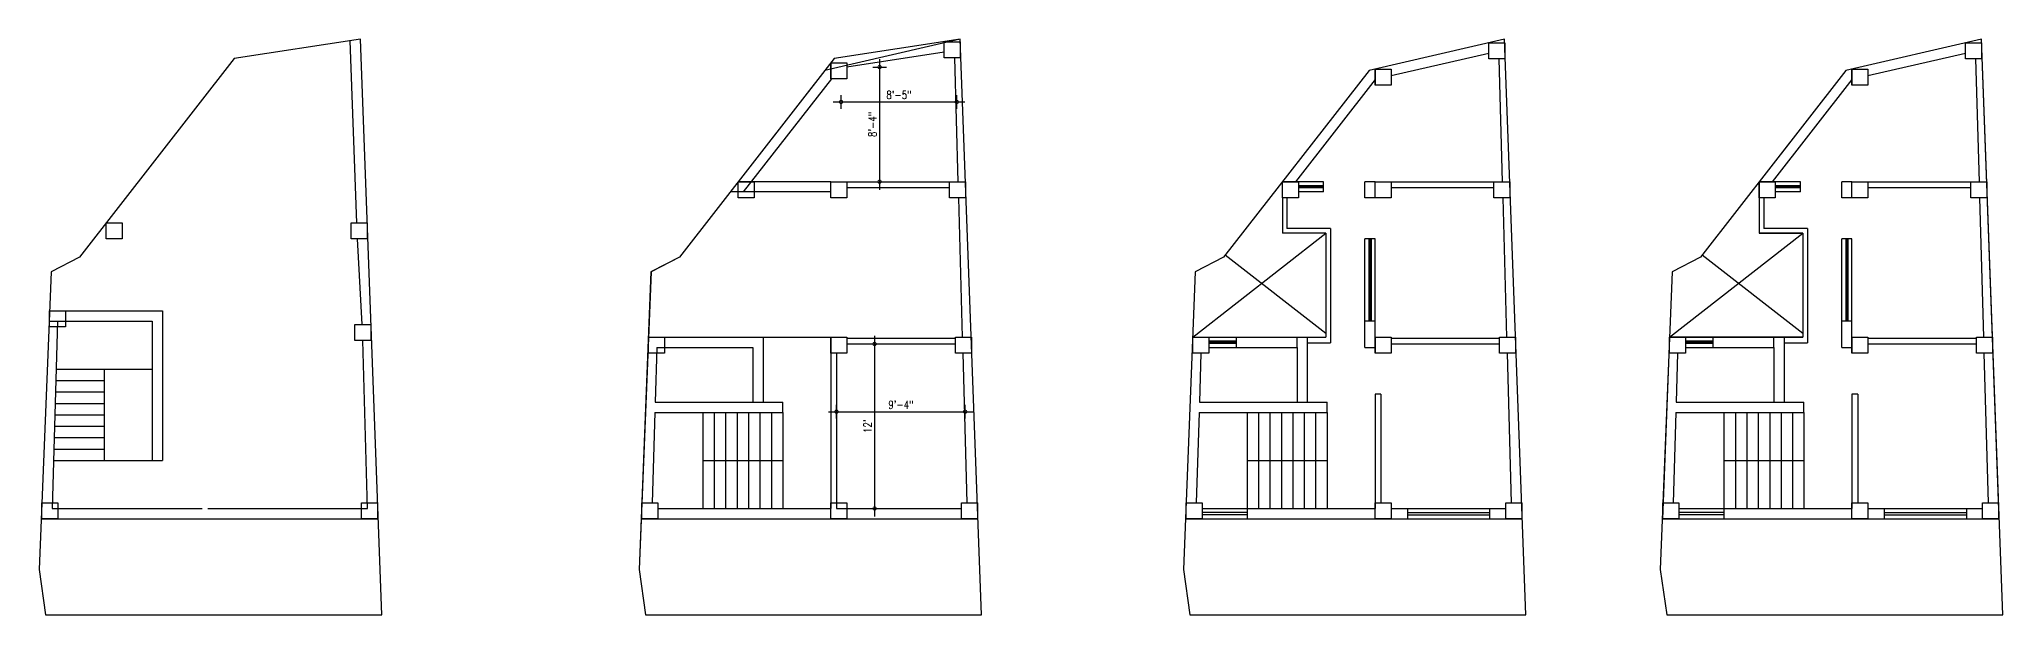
# Model space of a CAD drawing. Header units: inches. Extents: x -5142662 to -4941318, y -3361958 to -3160563.
# Drawn here: x -5018581 to -5016864, y -3260784 to -3260280 of the extents above; entities that cross this region are included whole.
import ezdxf

# ---------------------------------------------------------------- set-up
doc = ezdxf.new("R2010")
doc.units = ezdxf.units.IN
doc.header["$LTSCALE"] = 2
doc.header["$MEASUREMENT"] = 0
doc.header["$PDMODE"] = 34
doc.layers.get('0').update_dxf_attribs({"linetype": 'CONTINUOUS'})
doc.layers.get('DEFPOINTS').update_dxf_attribs({"color": 141, "linetype": 'CONTINUOUS'})
doc.styles.add('ROMANS', font='Romans.shx', dxfattribs={"width": 0.8})
doc.dimstyles.new('8 SCALE', dxfattribs={"dimscale": 0, "dimtxt": 7, "dimasz": 6, "dimexe": 6, "dimexo": 2, "dimgap": 2, "dimtad": 1, "dimdec": 0, "dimzin": 0, "dimdsep": 46, "dimlunit": 4, "dimtxsty": 'ROMANS', "dimblk": 'DOTSMALL', "dimcen": 0, "dimdle": 7, "dimclrd": 8, "dimclre": 8, "dimclrt": 3, "dimadec": 0, "dimazin": 0, "dimtfac": 1, "dimtdec": 0, "dimtofl": 0, "dimtmove": 2, "dimatfit": 3, "dimfxl": 6, "dimfxlon": 1, "dimtolj": 1, "dimtzin": 0, "dimarcsym": 0})

# ---------------------------------------------------------------- blocks, each defined once
blk = doc.blocks.new('_DOTSMALL')
at = {"color": 0, "linetype": 'ByBlock', "const_width": 0.5}
blk.add_lwpolyline([(-0.0625, 0, 1), (0.0625, 0, 1)], format="xyb", close=True, dxfattribs=at)
blk = doc.blocks.new('*D745')
at = {"color": 8, "lineweight": -2, "ltscale": 0.5, "transparency": 16777216}
for p, q in [((-5017852.2, -3260304.5), (-5017840.2, -3260304.5)), ((-5017846.2, -3260297.5), (-5017846.2, -3260411.8)), ((-5017852.2, -3260404.8), (-5017840.2, -3260404.8))]:
    blk.add_line(p, q, dxfattribs=at)
at = {"layer": 'DEFPOINTS', "color": 0, "ltscale": 0.5, "transparency": 16777216}
for p in [(-5017874.9, -3260304.5), (-5017874.9, -3260404.8), (-5017846.2, -3260404.8)]:
    blk.add_point(p, dxfattribs=at)
at = {"color": 8, "lineweight": -2, "ltscale": 0.5, "transparency": 16777216, "xscale": 6, "yscale": 6, "zscale": 6}
for p, rotation in [((-5017846.2, -3260304.5), 90), ((-5017846.2, -3260404.8), 270)]:
    blk.add_blockref('_DOTSMALL', p, dxfattribs=dict(at, rotation=rotation))
at = {"color": 3, "ltscale": 0.5, "transparency": 16777216, "insert": (-5017852.4, -3260354.7), "char_height": 7, "attachment_point": 5, "rotation": 90, "style": 'ROMANS'}
blk.add_mtext('\\A1;8\'-4"', dxfattribs=at)
blk = doc.blocks.new('*D746')
at = {"color": 8, "lineweight": -2, "ltscale": 0.5, "transparency": 16777216}
for p, q in [((-5017886.9, -3260335), (-5017771.7, -3260335)), ((-5017879.9, -3260341), (-5017879.9, -3260329)), ((-5017778.7, -3260341), (-5017778.7, -3260329))]:
    blk.add_line(p, q, dxfattribs=at)
at = {"layer": 'DEFPOINTS', "color": 0, "ltscale": 0.5, "transparency": 16777216}
for p in [(-5017778.7, -3260335), (-5017879.9, -3260359.8), (-5017778.7, -3260357)]:
    blk.add_point(p, dxfattribs=at)
at = {"color": 8, "lineweight": -2, "ltscale": 0.5, "transparency": 16777216, "xscale": 6, "yscale": 6, "zscale": 6, "rotation": 180}
blk.add_blockref('_DOTSMALL', (-5017879.9, -3260335), dxfattribs=at)
at = {"color": 8, "lineweight": -2, "ltscale": 0.5, "transparency": 16777216, "xscale": 6, "yscale": 6, "zscale": 6}
blk.add_blockref('_DOTSMALL', (-5017778.7, -3260335), dxfattribs=at)
at = {"color": 3, "ltscale": 0.5, "transparency": 16777216, "insert": (-5017829.3, -3260328.9), "char_height": 7, "attachment_point": 5, "style": 'ROMANS'}
blk.add_mtext('\\A1;8\'-5"', dxfattribs=at)
blk = doc.blocks.new('*D747')
at = {"color": 8, "lineweight": -2, "ltscale": 0.5, "transparency": 16777216}
for p, q in [((-5017883.9, -3260612.1), (-5017883.9, -3260600.1)), ((-5017771.4, -3260612.1), (-5017771.4, -3260600.1)), ((-5017890.9, -3260606.1), (-5017764.4, -3260606.1))]:
    blk.add_line(p, q, dxfattribs=at)
at = {"layer": 'DEFPOINTS', "color": 0, "ltscale": 0.5, "transparency": 16777216}
for p in [(-5017771.4, -3260606.1), (-5017771.4, -3260619.7), (-5017883.9, -3260622.8)]:
    blk.add_point(p, dxfattribs=at)
at = {"color": 8, "lineweight": -2, "ltscale": 0.5, "transparency": 16777216, "xscale": 6, "yscale": 6, "zscale": 6, "rotation": 180}
blk.add_blockref('_DOTSMALL', (-5017883.9, -3260606.1), dxfattribs=at)
at = {"color": 8, "lineweight": -2, "ltscale": 0.5, "transparency": 16777216, "xscale": 6, "yscale": 6, "zscale": 6}
blk.add_blockref('_DOTSMALL', (-5017771.4, -3260606.1), dxfattribs=at)
at = {"color": 3, "ltscale": 0.5, "transparency": 16777216, "insert": (-5017827.6, -3260600), "char_height": 7, "attachment_point": 5, "style": 'ROMANS'}
blk.add_mtext('\\A1;9\'-4"', dxfattribs=at)
blk = doc.blocks.new('*D748')
at = {"color": 8, "lineweight": -2, "ltscale": 0.5, "transparency": 16777216}
for p, q in [((-5017856.6, -3260546.8), (-5017844.6, -3260546.8)), ((-5017850.6, -3260539.8), (-5017850.6, -3260697.8)), ((-5017856.6, -3260690.8), (-5017844.6, -3260690.8))]:
    blk.add_line(p, q, dxfattribs=at)
at = {"layer": 'DEFPOINTS', "color": 0, "ltscale": 0.5, "transparency": 16777216}
for p in [(-5017874.9, -3260546.8), (-5017874.9, -3260690.8), (-5017850.6, -3260690.8)]:
    blk.add_point(p, dxfattribs=at)
at = {"color": 8, "lineweight": -2, "ltscale": 0.5, "transparency": 16777216, "xscale": 6, "yscale": 6, "zscale": 6}
for p, rotation in [((-5017850.6, -3260546.8), 90), ((-5017850.6, -3260690.8), 270)]:
    blk.add_blockref('_DOTSMALL', p, dxfattribs=dict(at, rotation=rotation))
at = {"color": 3, "ltscale": 0.5, "transparency": 16777216, "insert": (-5017856.7, -3260618.8), "char_height": 7, "attachment_point": 5, "rotation": 90, "style": 'ROMANS'}
blk.add_mtext("\\A1;12'", dxfattribs=at)

msp = doc.modelspace()

# ---------------------------------------------------------------- linework, layer by layer
at = {"ltscale": 0.5}
for p, q in [((-5018300.4, -3260280.1), (-5018410.8, -3260297.1)), ((-5018303.5, -3260440.8), (-5018309.3, -3260281.5)), ((-5018281.8, -3260783.8), (-5018300.4, -3260280.1)), ((-5017775.6, -3260280.1), (-5017886, -3260297.1)), ((-5017789.6, -3260291.4), (-5017874.9, -3260304.5)), ((-5017757, -3260783.8), (-5017775.6, -3260280.1)), ((-5017299.4, -3260280.1), (-5017418, -3260307.6)), ((-5017313.3, -3260292.6), (-5017398.7, -3260312.3)), ((-5017280.8, -3260783.8), (-5017299.4, -3260280.1)), ((-5016896.1, -3260292.6), (-5016981.5, -3260312.3)), ((-5018410.8, -3260297.1), (-5018546.2, -3260470.8)), ((-5017886, -3260297.1), (-5018021.4, -3260470.8)), ((-5017888.9, -3260300.8), (-5017888.9, -3260314.8)), ((-5017777.4, -3260404.8), (-5017780.4, -3260296.3)), ((-5017418, -3260307.6), (-5017545.2, -3260470.8)), ((-5017412.7, -3260306.4), (-5017412.7, -3260320.4)), ((-5017301.2, -3260404.8), (-5017304.2, -3260297.4)), ((-5016995.5, -3260306.4), (-5016995.5, -3260320.4)), ((-5016884, -3260404.8), (-5016887, -3260297.4)), ((-5017888.4, -3260314.8), (-5017965.6, -3260413.8)), ((-5017412.7, -3260315.4), (-5017482.4, -3260404.8)), ((-5016995.5, -3260315.4), (-5017065.2, -3260404.8)), ((-5017888.9, -3260413.8), (-5017977, -3260413.8)), ((-5017888.9, -3260404.8), (-5017970, -3260404.8)), ((-5017888.9, -3260404.8), (-5017777.4, -3260404.8)), ((-5017874.9, -3260409.8), (-5017785, -3260409.8)), ((-5017457.7, -3260404.8), (-5017493.8, -3260404.8)), ((-5017457.7, -3260408.3), (-5017479.8, -3260408.3)), ((-5017457.7, -3260409.3), (-5017479.8, -3260409.3)), ((-5017457.7, -3260410.3), (-5017479.8, -3260410.3)), ((-5017457.7, -3260413.8), (-5017479.8, -3260413.8)), ((-5017457.7, -3260413.8), (-5017457.7, -3260404.8)), ((-5017412.7, -3260404.8), (-5017421.7, -3260404.8)), ((-5017421.7, -3260413.8), (-5017421.7, -3260404.8)), ((-5017421.7, -3260418.8), (-5017421.7, -3260413.8)), ((-5017412.7, -3260404.8), (-5017301.2, -3260404.8)), ((-5017412.7, -3260413.8), (-5017412.7, -3260413.8)), ((-5017412.7, -3260418.8), (-5017412.7, -3260413.8)), ((-5017398.7, -3260409.8), (-5017308.8, -3260409.8)), ((-5017040.5, -3260404.8), (-5017076.6, -3260404.8)), ((-5017040.5, -3260408.3), (-5017062.6, -3260408.3)), ((-5017040.5, -3260409.3), (-5017062.6, -3260409.3)), ((-5017040.5, -3260410.3), (-5017062.6, -3260410.3)), ((-5017040.5, -3260413.8), (-5017062.6, -3260413.8)), ((-5017040.5, -3260413.8), (-5017040.5, -3260404.8)), ((-5016995.5, -3260404.8), (-5017004.5, -3260404.8)), ((-5017004.5, -3260413.8), (-5017004.5, -3260404.8)), ((-5017004.5, -3260418.8), (-5017004.5, -3260413.8)), ((-5016995.5, -3260404.8), (-5016884, -3260404.8)), ((-5016995.5, -3260413.8), (-5016995.5, -3260413.8)), ((-5016995.5, -3260418.8), (-5016995.5, -3260413.8)), ((-5016981.5, -3260409.8), (-5016891.6, -3260409.8)), ((-5017773.6, -3260540.8), (-5017777, -3260418.8)), ((-5017493.8, -3260418.8), (-5017493.8, -3260449.8)), ((-5017489.8, -3260418.8), (-5017489.8, -3260445.8)), ((-5017412.7, -3260418.8), (-5017421.7, -3260418.8)), ((-5017297.4, -3260540.8), (-5017300.8, -3260418.8)), ((-5017076.6, -3260418.8), (-5017076.6, -3260449.8)), ((-5017072.6, -3260418.8), (-5017072.6, -3260445.8)), ((-5016995.5, -3260418.8), (-5017004.5, -3260418.8)), ((-5016880.2, -3260540.8), (-5016883.6, -3260418.8)), ((-5017451.7, -3260445.8), (-5017489.8, -3260445.8)), ((-5017451.7, -3260445.8), (-5017451.7, -3260545.8)), ((-5017034.5, -3260445.8), (-5017072.6, -3260445.8)), ((-5017034.5, -3260445.8), (-5017034.5, -3260545.8)), ((-5018298.8, -3260529.8), (-5018302.9, -3260454.8)), ((-5017572.3, -3260540.8), (-5017455.7, -3260449.8)), ((-5017455.7, -3260449.8), (-5017493.8, -3260449.8)), ((-5017455.7, -3260449.8), (-5017455.7, -3260540.8)), ((-5017421.7, -3260549.8), (-5017421.7, -3260454.8)), ((-5017412.7, -3260454.8), (-5017421.7, -3260454.8)), ((-5017418.2, -3260454.8), (-5017418.2, -3260526.8)), ((-5017417.2, -3260454.8), (-5017417.2, -3260526.8)), ((-5017416.2, -3260454.8), (-5017416.2, -3260526.8)), ((-5017412.7, -3260540.8), (-5017412.7, -3260454.8)), ((-5017155.1, -3260540.8), (-5017038.5, -3260449.8)), ((-5017038.5, -3260449.8), (-5017076.6, -3260449.8)), ((-5017038.5, -3260449.8), (-5017038.5, -3260540.8)), ((-5017004.5, -3260549.8), (-5017004.5, -3260454.8)), ((-5016995.5, -3260454.8), (-5017004.5, -3260454.8)), ((-5017001, -3260454.8), (-5017001, -3260526.8)), ((-5017000, -3260454.8), (-5017000, -3260526.8)), ((-5016999, -3260454.8), (-5016999, -3260526.8)), ((-5016995.5, -3260540.8), (-5016995.5, -3260454.8)), ((-5018546.2, -3260470.8), (-5018571, -3260483.6)), ((-5018021.4, -3260470.8), (-5018046.2, -3260483.6)), ((-5017545.2, -3260470.8), (-5017570, -3260483.6)), ((-5017455.7, -3260537.7), (-5017543.9, -3260469)), ((-5017038.5, -3260537.7), (-5017126.7, -3260469)), ((-5018571, -3260483.6), (-5018581.4, -3260744.2)), ((-5018046.2, -3260483.6), (-5018056.6, -3260744.2)), ((-5017570, -3260483.6), (-5017580.4, -3260744.2)), ((-5018572.3, -3260517.8), (-5018473.6, -3260517.8)), ((-5018473.6, -3260517.8), (-5018473.6, -3260648.8)), ((-5018572.7, -3260526.8), (-5018482.6, -3260526.8)), ((-5018565.3, -3260526.8), (-5018570.2, -3260690.8)), ((-5018482.6, -3260526.8), (-5018482.6, -3260648.8)), ((-5017412.7, -3260526.8), (-5017421.7, -3260526.8)), ((-5016995.5, -3260526.8), (-5017004.5, -3260526.8)), ((-5018294.2, -3260690.8), (-5018298.3, -3260543.8)), ((-5018048.4, -3260540.8), (-5017948.2, -3260540.8)), ((-5018041.2, -3260549.8), (-5018042.6, -3260597.8)), ((-5018041.2, -3260549.8), (-5017957.2, -3260549.8)), ((-5017957.2, -3260549.8), (-5017957.2, -3260597.8)), ((-5017948.2, -3260540.8), (-5017948.2, -3260597.8)), ((-5017948.2, -3260540.8), (-5017888.9, -3260540.8)), ((-5017888.9, -3260540.8), (-5017888.9, -3260690.8)), ((-5017874.9, -3260541.8), (-5017779.9, -3260541.8)), ((-5017874.9, -3260546.8), (-5017779.9, -3260546.8)), ((-5017572.3, -3260540.8), (-5017472, -3260540.8)), ((-5017534.3, -3260544.3), (-5017558.3, -3260544.3)), ((-5017534.3, -3260545.3), (-5017558.3, -3260545.3)), ((-5017534.3, -3260546.3), (-5017558.3, -3260546.3)), ((-5017558.3, -3260549.8), (-5017481, -3260549.8)), ((-5017534.3, -3260540.8), (-5017534.3, -3260549.8)), ((-5017481, -3260549.8), (-5017481, -3260540.8)), ((-5017481, -3260549.8), (-5017481, -3260597.8)), ((-5017472, -3260540.8), (-5017472, -3260597.8)), ((-5017472, -3260540.8), (-5017455.7, -3260540.8)), ((-5017472, -3260545.8), (-5017451.7, -3260545.8)), ((-5017421.7, -3260549.8), (-5017412.7, -3260549.8)), ((-5017412.7, -3260540.8), (-5017412.7, -3260554.8)), ((-5017412.7, -3260540.8), (-5017412.7, -3260540.8)), ((-5017398.7, -3260541.8), (-5017303.8, -3260541.8)), ((-5017398.7, -3260546.8), (-5017303.8, -3260546.8)), ((-5017155.1, -3260540.8), (-5017054.8, -3260540.8)), ((-5017117.1, -3260544.3), (-5017141.1, -3260544.3)), ((-5017117.1, -3260545.3), (-5017141.1, -3260545.3)), ((-5017117.1, -3260546.3), (-5017141.1, -3260546.3)), ((-5017141.1, -3260549.8), (-5017063.8, -3260549.8)), ((-5017117.1, -3260540.8), (-5017117.1, -3260549.8)), ((-5017063.8, -3260549.8), (-5017063.8, -3260540.8)), ((-5017063.8, -3260549.8), (-5017063.8, -3260597.8)), ((-5017054.8, -3260540.8), (-5017054.8, -3260597.8)), ((-5017054.8, -3260540.8), (-5017038.5, -3260540.8)), ((-5017054.8, -3260545.8), (-5017034.5, -3260545.8)), ((-5017004.5, -3260549.8), (-5016995.5, -3260549.8)), ((-5016995.5, -3260540.8), (-5016995.5, -3260554.8)), ((-5016995.5, -3260540.8), (-5016995.5, -3260540.8)), ((-5016981.5, -3260541.8), (-5016886.6, -3260541.8)), ((-5016981.5, -3260546.8), (-5016886.6, -3260546.8)), ((-5018566.6, -3260568.8), (-5018524.6, -3260568.8)), ((-5018524.6, -3260568.8), (-5018524.6, -3260648.8)), ((-5018524.6, -3260568.8), (-5018482.6, -3260568.8)), ((-5017883.9, -3260554.8), (-5017883.9, -3260690.8)), ((-5017769.6, -3260685.8), (-5017773.2, -3260554.8)), ((-5017565.1, -3260554.8), (-5017566.4, -3260597.8)), ((-5017293.4, -3260685.8), (-5017297, -3260554.8)), ((-5017148, -3260554.8), (-5017149.2, -3260597.8)), ((-5016876.2, -3260685.8), (-5016879.8, -3260554.8)), ((-5018566.9, -3260578.8), (-5018524.6, -3260578.8)), ((-5018567.5, -3260598.8), (-5018524.6, -3260598.8)), ((-5018567.2, -3260588.8), (-5018524.6, -3260588.8)), ((-5018042.6, -3260597.8), (-5017930.9, -3260597.8)), ((-5017930.9, -3260606.8), (-5017930.9, -3260597.8)), ((-5017566.4, -3260597.8), (-5017454.7, -3260597.8)), ((-5017454.7, -3260606.8), (-5017454.7, -3260597.8)), ((-5017407.7, -3260590.8), (-5017412.7, -3260590.8)), ((-5017412.7, -3260590.8), (-5017412.7, -3260690.8)), ((-5017407.7, -3260590.8), (-5017407.7, -3260685.8)), ((-5017149.2, -3260597.8), (-5017037.5, -3260597.8)), ((-5017037.5, -3260606.8), (-5017037.5, -3260597.8)), ((-5016995.5, -3260590.8), (-5016995.5, -3260690.8)), ((-5016990.5, -3260590.8), (-5016995.5, -3260590.8)), ((-5016990.5, -3260590.8), (-5016990.5, -3260685.8)), ((-5018568.1, -3260618.8), (-5018524.6, -3260618.8)), ((-5018567.8, -3260608.8), (-5018524.6, -3260608.8)), ((-5018042.9, -3260606.8), (-5018045.3, -3260685.8)), ((-5018042.9, -3260606.8), (-5017930.9, -3260606.8)), ((-5018000.9, -3260606.8), (-5018000.9, -3260690.8)), ((-5017990.9, -3260606.8), (-5017990.9, -3260690.8)), ((-5017980.9, -3260606.8), (-5017980.9, -3260690.8)), ((-5017970.9, -3260606.8), (-5017970.9, -3260690.8)), ((-5017960.9, -3260606.8), (-5017960.9, -3260690.8)), ((-5017950.9, -3260606.8), (-5017950.9, -3260690.8)), ((-5017940.9, -3260606.8), (-5017940.9, -3260690.8)), ((-5017930.9, -3260606.8), (-5017930.9, -3260690.8)), ((-5017566.7, -3260606.8), (-5017569.1, -3260685.8)), ((-5017566.7, -3260606.8), (-5017454.7, -3260606.8)), ((-5017524.7, -3260606.8), (-5017524.7, -3260690.8)), ((-5017514.7, -3260606.8), (-5017514.7, -3260690.8)), ((-5017504.7, -3260606.8), (-5017504.7, -3260690.8)), ((-5017494.7, -3260606.8), (-5017494.7, -3260690.8)), ((-5017484.7, -3260606.8), (-5017484.7, -3260690.8)), ((-5017474.7, -3260606.8), (-5017474.7, -3260690.8)), ((-5017464.7, -3260606.8), (-5017464.7, -3260690.8)), ((-5017454.7, -3260606.8), (-5017454.7, -3260690.8)), ((-5017149.5, -3260606.8), (-5017151.9, -3260685.8)), ((-5017149.5, -3260606.8), (-5017037.5, -3260606.8)), ((-5017107.5, -3260606.8), (-5017107.5, -3260690.8)), ((-5017097.5, -3260606.8), (-5017097.5, -3260690.8)), ((-5017087.5, -3260606.8), (-5017087.5, -3260690.8)), ((-5017077.5, -3260606.8), (-5017077.5, -3260690.8)), ((-5017067.5, -3260606.8), (-5017067.5, -3260690.8)), ((-5017057.5, -3260606.8), (-5017057.5, -3260690.8)), ((-5017047.5, -3260606.8), (-5017047.5, -3260690.8)), ((-5017037.5, -3260606.8), (-5017037.5, -3260690.8)), ((-5018568.4, -3260628.8), (-5018524.6, -3260628.8)), ((-5018569, -3260648.8), (-5018524.6, -3260648.8)), ((-5018568.7, -3260638.8), (-5018524.6, -3260638.8)), ((-5018524.6, -3260648.8), (-5018473.6, -3260648.8)), ((-5018000.9, -3260648.8), (-5017930.9, -3260648.8)), ((-5017524.7, -3260648.8), (-5017454.7, -3260648.8)), ((-5017107.5, -3260648.8), (-5017037.5, -3260648.8)), ((-5018579.6, -3260699.8), (-5018284.9, -3260699.8)), ((-5018570.2, -3260690.8), (-5018438.8, -3260690.8)), ((-5018433.8, -3260690.8), (-5018294.2, -3260690.8)), ((-5018054.8, -3260699.8), (-5017760.1, -3260699.8)), ((-5018040.2, -3260690.8), (-5017888.9, -3260690.8)), ((-5017883.9, -3260690.8), (-5017774.6, -3260690.8)), ((-5017578.6, -3260699.8), (-5017283.9, -3260699.8)), ((-5017564, -3260690.8), (-5017412.7, -3260690.8)), ((-5017524.7, -3260694.3), (-5017564, -3260694.3)), ((-5017524.7, -3260696.3), (-5017564, -3260696.3)), ((-5017524.7, -3260690.8), (-5017524.7, -3260699.8)), ((-5017398.7, -3260690.8), (-5017298.4, -3260690.8)), ((-5017384.5, -3260690.8), (-5017384.5, -3260699.8)), ((-5017384.5, -3260694.3), (-5017312.5, -3260694.3)), ((-5017384.5, -3260696.3), (-5017312.5, -3260696.3)), ((-5017312.5, -3260690.8), (-5017312.5, -3260699.8)), ((-5017161.4, -3260699.8), (-5016866.7, -3260699.8)), ((-5017146.9, -3260690.8), (-5016995.5, -3260690.8)), ((-5017107.5, -3260694.3), (-5017146.9, -3260694.3)), ((-5017107.5, -3260696.3), (-5017146.9, -3260696.3)), ((-5017107.5, -3260690.8), (-5017107.5, -3260699.8)), ((-5016981.5, -3260690.8), (-5016881.2, -3260690.8)), ((-5016967.4, -3260690.8), (-5016967.4, -3260699.8)), ((-5016967.4, -3260694.3), (-5016895.4, -3260694.3)), ((-5016967.4, -3260696.3), (-5016895.4, -3260696.3)), ((-5016895.4, -3260690.8), (-5016895.4, -3260699.8)), ((-5018581.4, -3260744.2), (-5018575.8, -3260783.8)), ((-5018056.6, -3260744.2), (-5018051, -3260783.8)), ((-5017580.4, -3260744.2), (-5017574.8, -3260783.8)), ((-5018575.8, -3260783.8), (-5018281.8, -3260783.8)), ((-5018051, -3260783.8), (-5017757, -3260783.8)), ((-5017574.8, -3260783.8), (-5017280.8, -3260783.8))]:
    msp.add_line(p, q, dxfattribs=at)
at = {"color": 5, "ltscale": 0.5}
msp.add_lwpolyline([(-5017775.6, -3260280.1), (-5017775.7, -3260280.2), (-5017894.2, -3260307.6), (-5018021.4, -3260470.8), (-5018046.1, -3260483.7), (-5018056.5, -3260744.2), (-5018050.9, -3260783.8), (-5017757, -3260783.8)], close=True, dxfattribs=at)
at = {"ltscale": 0.5}
for points in [[(-5017789.6, -3260282.3), (-5017775.6, -3260282.3), (-5017775.6, -3260296.3), (-5017789.6, -3260296.3)], [(-5017313.3, -3260283.4), (-5017299.3, -3260283.4), (-5017299.3, -3260297.4), (-5017313.3, -3260297.4)], [(-5017000.8, -3260307.6), (-5017128.1, -3260470.8), (-5017152.8, -3260483.6), (-5017163.2, -3260744.2), (-5017157.6, -3260783.8), (-5016863.6, -3260783.8), (-5016882.2, -3260280.1)], [(-5016882.2, -3260280.1), (-5017000.8, -3260307.6), (-5017076.6, -3260404.8), (-5017076.6, -3260449.8), (-5017038.5, -3260449.8), (-5017038.5, -3260540.8), (-5017155.1, -3260540.8), (-5017161.4, -3260699.8), (-5016866.7, -3260699.8)], [(-5016896.1, -3260283.4), (-5016882.1, -3260283.4), (-5016882.1, -3260297.4), (-5016896.1, -3260297.4)], [(-5017888.9, -3260300.8), (-5017874.9, -3260300.8), (-5017874.9, -3260314.8), (-5017888.9, -3260314.8)], [(-5017412.7, -3260306.4), (-5017398.7, -3260306.4), (-5017398.7, -3260320.4), (-5017412.7, -3260320.4)], [(-5016995.5, -3260306.4), (-5016981.5, -3260306.4), (-5016981.5, -3260320.4), (-5016995.5, -3260320.4)], [(-5017970, -3260404.8), (-5017956, -3260404.8), (-5017956, -3260418.8), (-5017970, -3260418.8)], [(-5017888.9, -3260404.8), (-5017874.9, -3260404.8), (-5017874.9, -3260418.8), (-5017888.9, -3260418.8)], [(-5017785, -3260404.8), (-5017771, -3260404.8), (-5017771, -3260418.8), (-5017785, -3260418.8)], [(-5017493.8, -3260404.8), (-5017479.8, -3260404.8), (-5017479.8, -3260418.8), (-5017493.8, -3260418.8)], [(-5017412.7, -3260404.8), (-5017398.7, -3260404.8), (-5017398.7, -3260418.8), (-5017412.7, -3260418.8)], [(-5017308.8, -3260404.8), (-5017294.8, -3260404.8), (-5017294.8, -3260418.8), (-5017308.8, -3260418.8)], [(-5017076.6, -3260404.8), (-5017062.6, -3260404.8), (-5017062.6, -3260418.8), (-5017076.6, -3260418.8)], [(-5016995.5, -3260404.8), (-5016981.5, -3260404.8), (-5016981.5, -3260418.8), (-5016995.5, -3260418.8)], [(-5016891.6, -3260404.8), (-5016877.6, -3260404.8), (-5016877.6, -3260418.8), (-5016891.6, -3260418.8)], [(-5018522.9, -3260440.8), (-5018508.9, -3260440.8), (-5018508.9, -3260454.8), (-5018522.9, -3260454.8)], [(-5018308.5, -3260440.8), (-5018294.5, -3260440.8), (-5018294.5, -3260454.8), (-5018308.5, -3260454.8)], [(-5018572.3, -3260517.8), (-5018558.3, -3260517.8), (-5018558.3, -3260531.8), (-5018572.3, -3260531.8)], [(-5018305.2, -3260529.8), (-5018291.2, -3260529.8), (-5018291.2, -3260543.8), (-5018305.2, -3260543.8)], [(-5018048.4, -3260540.8), (-5018034.4, -3260540.8), (-5018034.4, -3260554.8), (-5018048.4, -3260554.8)], [(-5017888.9, -3260540.8), (-5017874.9, -3260540.8), (-5017874.9, -3260554.8), (-5017888.9, -3260554.8)], [(-5017779.9, -3260540.8), (-5017765.9, -3260540.8), (-5017765.9, -3260554.8), (-5017779.9, -3260554.8)], [(-5017572.3, -3260540.8), (-5017558.3, -3260540.8), (-5017558.3, -3260554.8), (-5017572.3, -3260554.8)], [(-5017412.7, -3260540.8), (-5017398.7, -3260540.8), (-5017398.7, -3260554.8), (-5017412.7, -3260554.8)], [(-5017303.8, -3260540.8), (-5017289.8, -3260540.8), (-5017289.8, -3260554.8), (-5017303.8, -3260554.8)], [(-5017155.1, -3260540.8), (-5017141.1, -3260540.8), (-5017141.1, -3260554.8), (-5017155.1, -3260554.8)], [(-5016995.5, -3260540.8), (-5016981.5, -3260540.8), (-5016981.5, -3260554.8), (-5016995.5, -3260554.8)], [(-5016886.6, -3260540.8), (-5016872.6, -3260540.8), (-5016872.6, -3260554.8), (-5016886.6, -3260554.8)], [(-5018579, -3260685.8), (-5018565, -3260685.8), (-5018565, -3260699.8), (-5018579, -3260699.8)], [(-5018299.4, -3260685.8), (-5018285.4, -3260685.8), (-5018285.4, -3260699.8), (-5018299.4, -3260699.8)], [(-5018054.2, -3260685.8), (-5018040.2, -3260685.8), (-5018040.2, -3260699.8), (-5018054.2, -3260699.8)], [(-5017888.9, -3260685.8), (-5017874.9, -3260685.8), (-5017874.9, -3260699.8), (-5017888.9, -3260699.8)], [(-5017774.6, -3260685.8), (-5017760.6, -3260685.8), (-5017760.6, -3260699.8), (-5017774.6, -3260699.8)], [(-5017578, -3260685.8), (-5017564, -3260685.8), (-5017564, -3260699.8), (-5017578, -3260699.8)], [(-5017412.7, -3260685.8), (-5017398.7, -3260685.8), (-5017398.7, -3260699.8), (-5017412.7, -3260699.8)], [(-5017298.4, -3260685.8), (-5017284.4, -3260685.8), (-5017284.4, -3260699.8), (-5017298.4, -3260699.8)], [(-5017160.9, -3260685.8), (-5017146.9, -3260685.8), (-5017146.9, -3260699.8), (-5017160.9, -3260699.8)], [(-5016995.5, -3260685.8), (-5016981.5, -3260685.8), (-5016981.5, -3260699.8), (-5016995.5, -3260699.8)], [(-5016881.2, -3260685.8), (-5016867.2, -3260685.8), (-5016867.2, -3260699.8), (-5016881.2, -3260699.8)]]:
    msp.add_lwpolyline(points, close=True, dxfattribs=at)

# ---------------------------------------------------------------- dimensions: what is measured, and where the dimension line sits
for base, p1, p2, picture, middle in [((-5017846.2, -3260404.8), (-5017874.9, -3260304.5), (-5017874.9, -3260404.8), '*D745', (-5017852.4, -3260354.7)), ((-5017850.6, -3260690.8), (-5017874.9, -3260546.8), (-5017874.9, -3260690.8), '*D748', (-5017856.7, -3260618.8))]:
    dim = msp.add_linear_dim(base=base, p1=p1, p2=p2, angle=90, dimstyle='8 SCALE', override={"dimscale": 1}, dxfattribs=at)
    dim.commit()
    dim.dimension.update_dxf_attribs({"geometry": picture, "text_midpoint": middle})
for base, p1, p2, picture, middle in [((-5017778.7, -3260335), (-5017879.9, -3260359.8), (-5017778.7, -3260357), '*D746', (-5017829.3, -3260328.9)), ((-5017771.3967, -3260606.1341), (-5017883.8643, -3260622.7988), (-5017771.3967, -3260619.6635), '*D747', (-5017827.6305, -3260599.9674))]:
    dim = msp.add_linear_dim(base=base, p1=p1, p2=p2, dimstyle='8 SCALE', override={"dimscale": 1}, dxfattribs=at)
    dim.commit()
    dim.dimension.update_dxf_attribs({"geometry": picture, "text_midpoint": middle})

doc.saveas('drawing.dxf')
